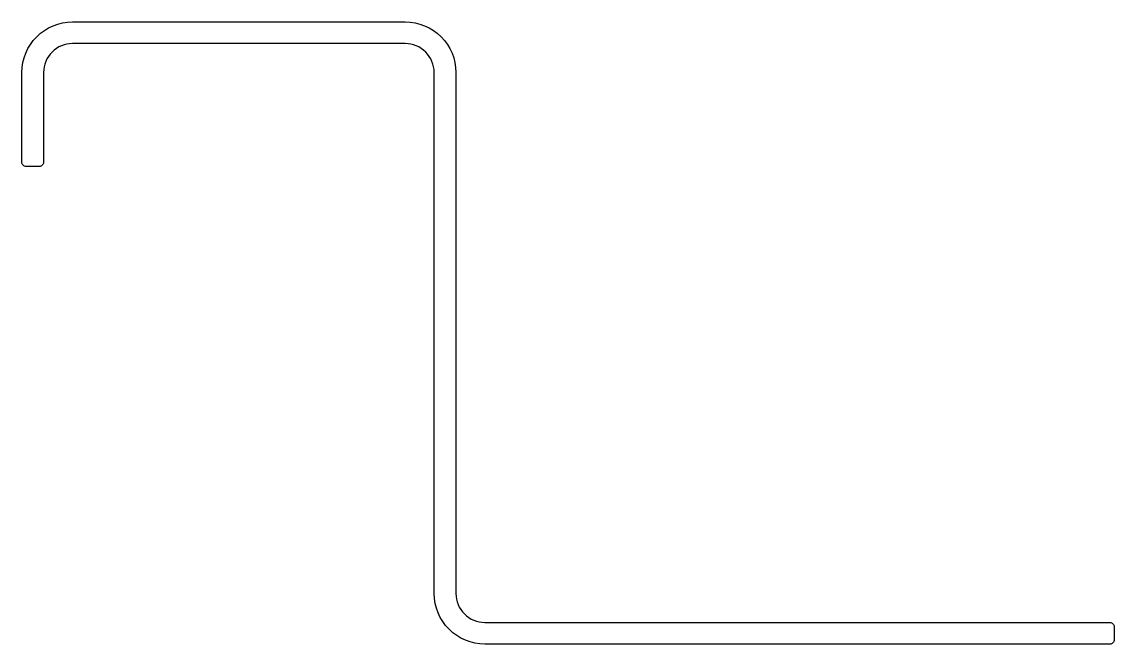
# Model space of a CAD drawing. Extents: x 116.7 to 192.2, y 190.4 to 233.4.
import ezdxf

# ---------------------------------------------------------------- set-up
doc = ezdxf.new("R2010")
doc.units = 0
doc.header["$LTSCALE"] = 15
doc.layers.add('KALIN_CIZGI', color=7, linetype='CONTINUOUS')

msp = doc.modelspace()

# ---------------------------------------------------------------- linework, layer by layer
at = {"layer": 'KALIN_CIZGI', "ltscale": 0.2}
msp.add_lwpolyline([(120.22, 231.877, 0.414214), (118.22, 229.877), (118.22, 223.677, -0.414214), (117.92, 223.377), (117.02, 223.377, -0.414214), (116.72, 223.677), (116.72, 229.877, -0.414214), (120.22, 233.377), (143.22, 233.377, -0.414214), (146.72, 229.877), (146.72, 193.877, 0.414214), (148.72, 191.877), (191.92, 191.877, -0.414214), (192.22, 191.577), (192.22, 190.677, -0.414214), (191.92, 190.377), (148.72, 190.377, -0.414214), (145.22, 193.877), (145.22, 229.877, 0.414214), (143.22, 231.877)], format="xyb", close=True, dxfattribs=at)

doc.saveas('drawing.dxf')
